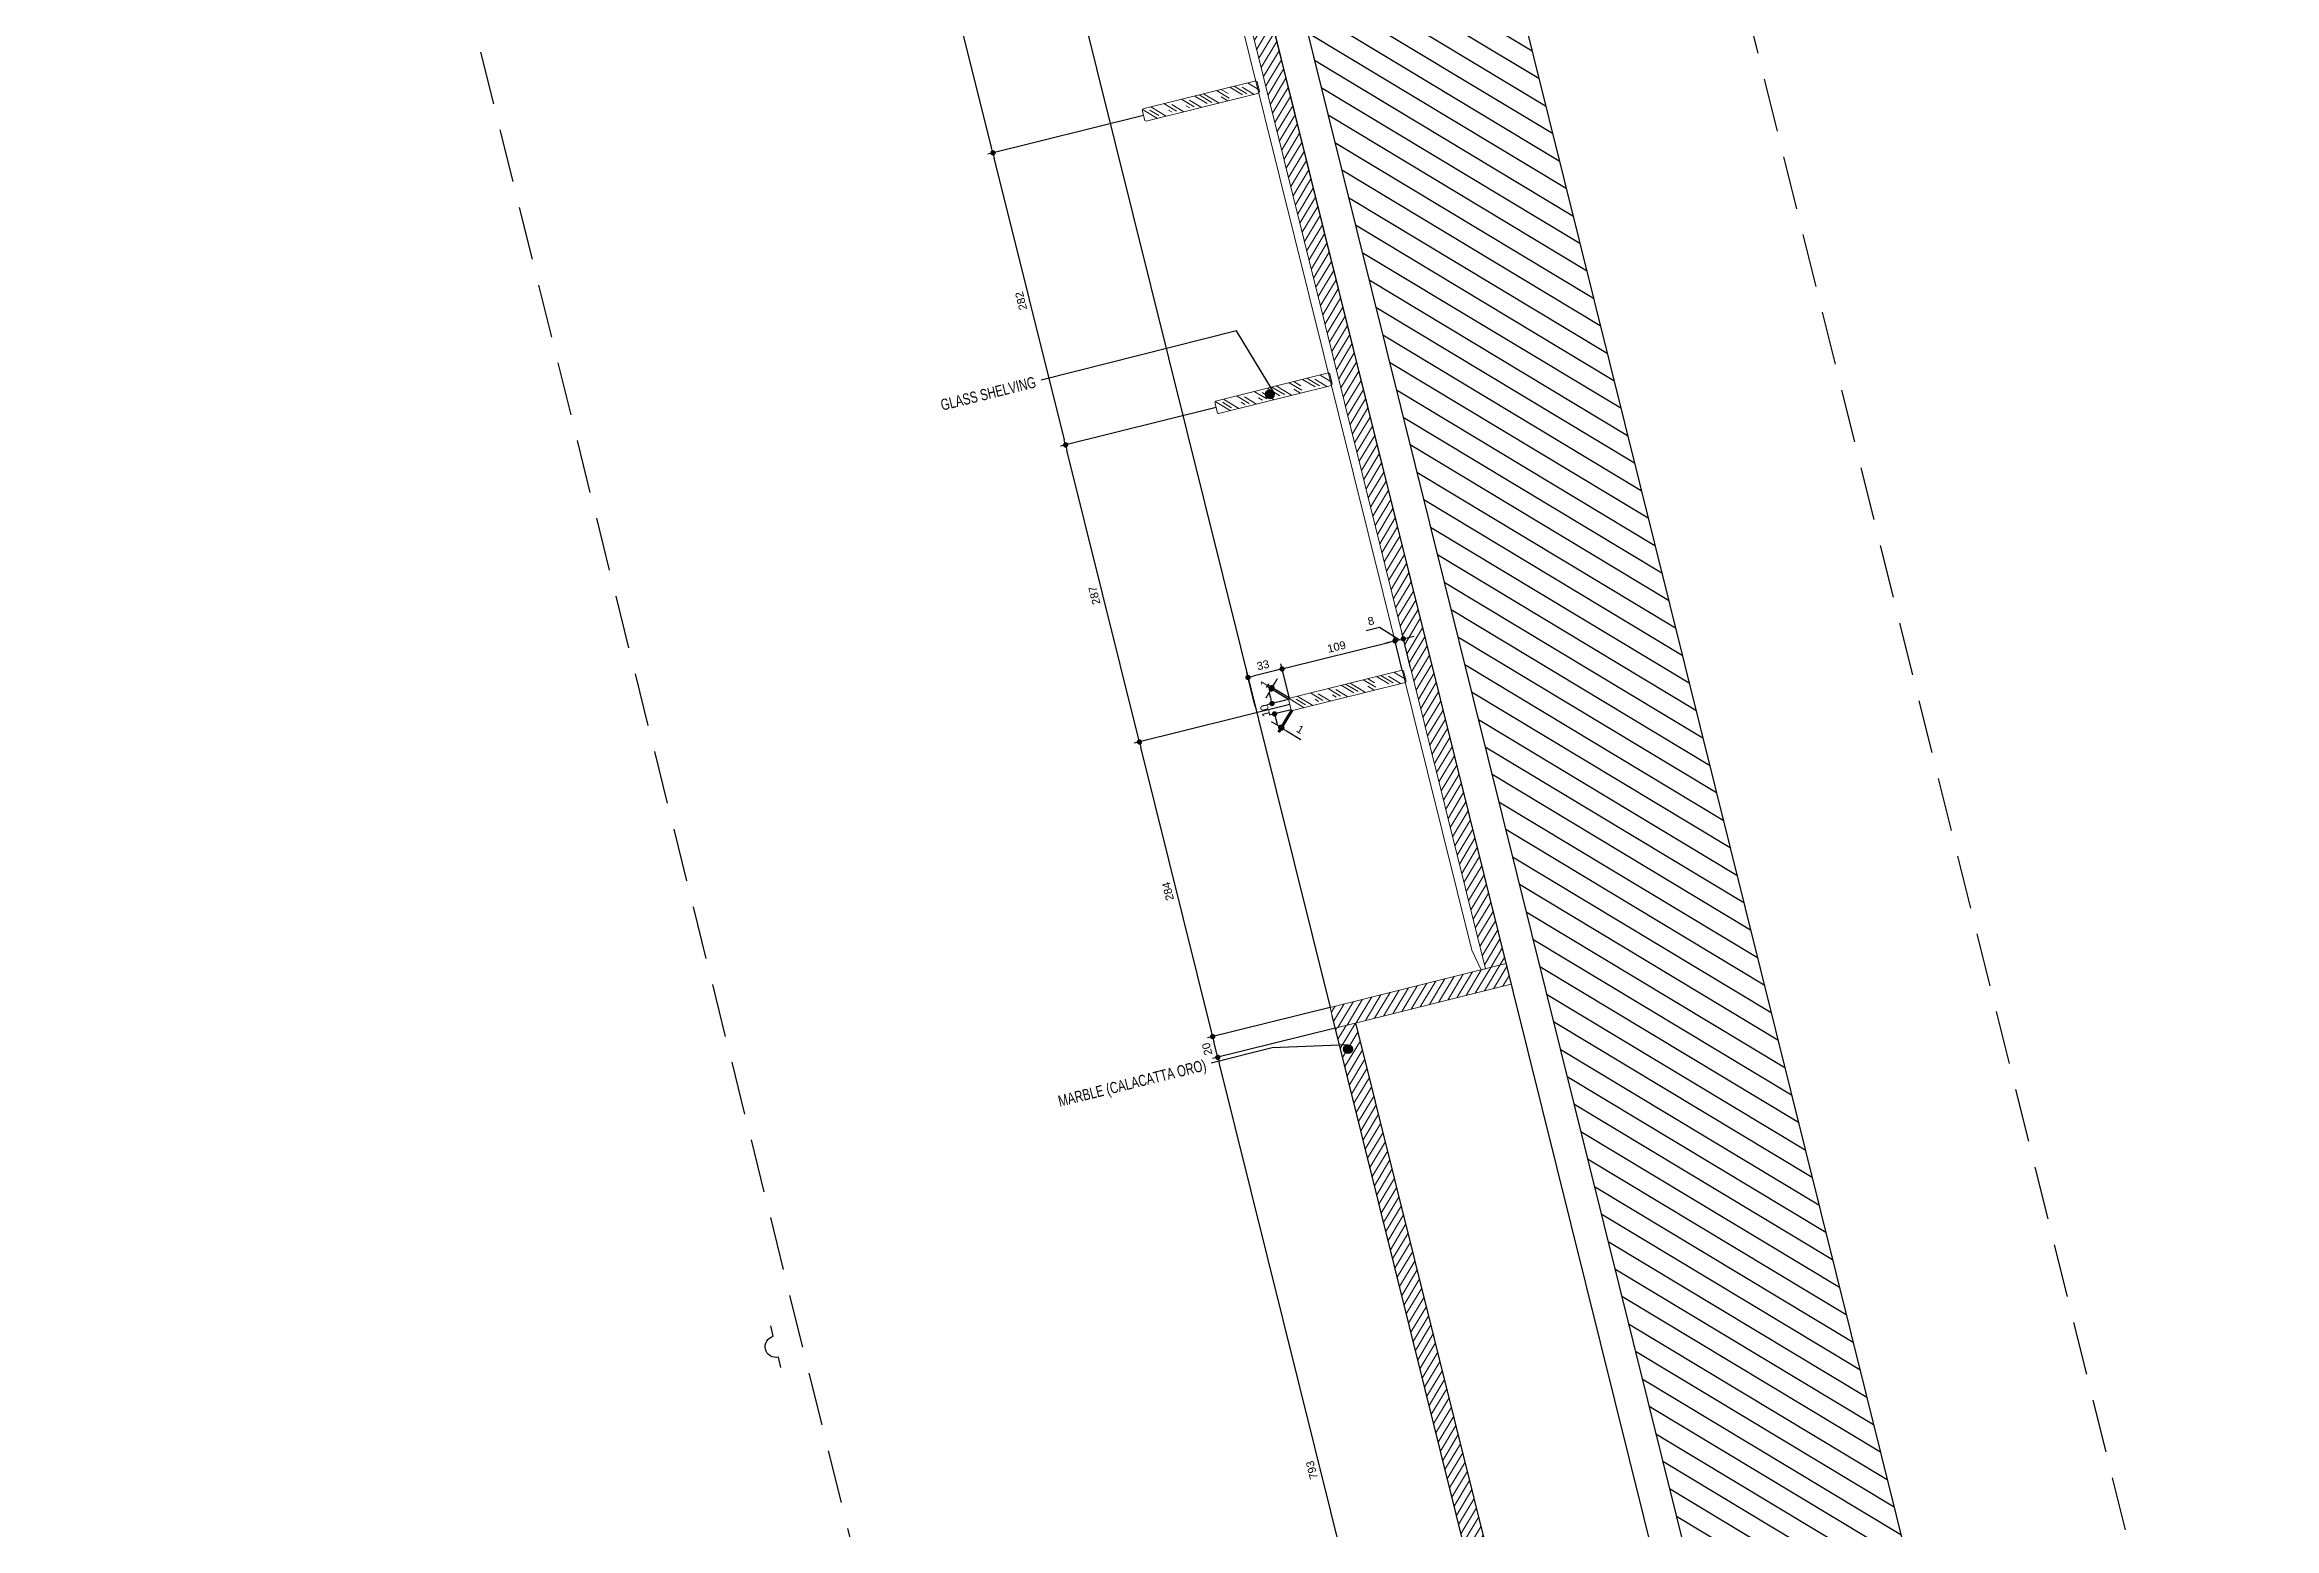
# Model space of a CAD drawing. Header units: inches. Extents: x 252212 to 296477, y 417293 to 492071.
# Drawn here: x 290390 to 292480, y 487940 to 489330 of the extents above; entities that cross this region are included whole.
import ezdxf

# ---------------------------------------------------------------- set-up
doc = ezdxf.new("R2010")
doc.units = ezdxf.units.IN
doc.header["$MEASUREMENT"] = 0
doc.linetypes.add('HIDDEN', pattern=[0.375, 0.25, -0.125])
for name, color, linetype in [('48-TITLE', 7, 'Continuous'), ('CQ spot detail elevation', 1, 'Continuous'), ('CQ SPOT DETAILS', 40, 'Continuous'), ('CQ text label', 3, 'Continuous'), ('Layer1', 1, 'Continuous'), ('Layer3', 7, 'Continuous'), ('Layer7', 8, 'Continuous'), ('TEXT 2', 1, 'Continuous')]:
    doc.layers.add(name, color=color, linetype=linetype)
for name, color, linetype, lineweight in [('Glass-Mirror', 4, 'Continuous', 0), ('GRC Hatch', 253, 'Continuous', 0), ('Marble', 6, 'Continuous', 0)]:
    doc.layers.add(name, color=color, linetype=linetype, lineweight=lineweight)
doc.styles.add('DIM 50', font='romans.shx', dxfattribs={"width": 0.75, "height": 100})
doc.styles.get("Standard").update_dxf_attribs({"font": 'arial.ttf'})
doc.dimstyles.new('chester 5', dxfattribs={"dimscale": 0.05, "dimtxt": 150, "dimasz": 100, "dimexe": 100, "dimexo": 0, "dimgap": 80, "dimtad": 1, "dimdec": 0, "dimzin": 0, "dimdsep": 46, "dimtxsty": 'Standard', "dimblk": 'DOT', "dimcen": 100, "dimclrd": 1, "dimclre": 1, "dimclrt": 3, "dimadec": 0, "dimazin": 0, "dimtfac": 1, "dimtdec": 0, "dimtofl": 0, "dimtmove": 0, "dimatfit": 3, "dimfxl": 1, "dimtolj": 1, "dimtzin": 0, "dimlwd": -1, "dimarcsym": 0})
doc.dimstyles.get("Standard").update_dxf_attribs({"dimtxt": 0.18, "dimasz": 0.18, "dimexe": 0.18, "dimexo": 0.0625, "dimgap": 0.09, "dimtad": 0, "dimtih": 1, "dimtoh": 1, "dimdec": 4, "dimzin": 0, "dimdsep": 46, "dimtxsty": 'Standard', "dimcen": 0.09, "dimadec": 0, "dimazin": 0, "dimtfac": 1, "dimtdec": 4, "dimtofl": 0, "dimtmove": 0, "dimatfit": 3, "dimfxl": 1, "dimtolj": 1, "dimtzin": 0, "dimarcsym": 0})
pattern_1 = [(45, (-39154.6824, -48912.3394), (-4.4194174, 4.4194174), [])]

# ---------------------------------------------------------------- blocks, each defined once
blk = doc.blocks.new('side')
at = {"layer": 'GRC Hatch'}
h = blk.add_hatch(dxfattribs=at)
h.set_pattern_fill('ANSI31', color=256, scale=50, angle=-13.9714, style=0)
h.set_pattern_definition(pattern_1)
h.paths.add_polyline_path([(150, 2434.7), (130, 2434.7), (130, 1013), (150, 1013)])
h = blk.add_hatch(dxfattribs=at)
h.set_pattern_fill('ANSI31', color=256, scale=50, angle=-13.9714, style=0)
h.set_pattern_definition(pattern_1)
h.paths.add_polyline_path([(150, 1013), (-20, 1013), (-20, 993), (150, 993)])
h = blk.add_hatch(dxfattribs=at)
h.set_pattern_fill('ANSI31', color=256, scale=50, angle=-13.9714, style=0)
h.set_pattern_definition([(45, (-117061.349, -46287.657), (-4.41941738, 4.41941738), [])])
h.paths.add_polyline_path([(-20, 993), (0, 993), (0, 0), (-20, 0)])
at = {"layer": 'Glass-Mirror', "lineweight": 0}
for p, q in [((122, 1033, 0), (122, 2414.7, 0)), ((122, 1033, 0), (126, 1013, 0)), ((130, 1013, 0), (126, 1013, 0))]:
    blk.add_line(p, q, dxfattribs=at)
at = {"layer": 'Glass-Mirror', "lineweight": 0, "elevation": 0}
for points in [[(123, 1861), (123, 1871), (122, 1872), (13, 1872), (12, 1871), (12, 1861), (13, 1860), (122, 1860)], [(123, 1579), (123, 1589), (122, 1590), (13, 1590), (12, 1589), (12, 1579), (13, 1578), (122, 1578)], [(123, 1292.3), (123, 1302.3), (122, 1303.3), (13, 1303.3), (12, 1302.3), (12, 1292.3), (13, 1291.3), (122, 1291.3)]]:
    blk.add_lwpolyline(points, close=True, dxfattribs=at)
at = {"layer": 'GRC Hatch', "linetype": 'Continuous'}
for p, q in [((24.1, 1860, 0), (12.6, 1871.6, 0)), ((26.1, 1862.3, 0), (19, 1869.4, 0)), ((32.6, 1860, 0), (20.6, 1872, 0)), ((43, 1862.3, 0), (33.3, 1872, 0)), ((38.8, 1862.3, 0), (36, 1865.1, 0)), ((49.6, 1860, 0), (40.2, 1869.4, 0)), ((60, 1862.3, 0), (50.3, 1872, 0)), ((55.8, 1862.3, 0), (52.9, 1865.1, 0)), ((66.5, 1860, 0), (57.2, 1869.4, 0)), ((72.7, 1862.3, 0), (63, 1872, 0)), ((77, 1862.3, 0), (67.3, 1872, 0)), ((83.5, 1860, 0), (71.5, 1872, 0)), ((93.9, 1862.3, 0), (84.2, 1872, 0)), ((92, 1860, 0), (86.9, 1865.1, 0)), ((93.9, 1866.6, 0), (88.5, 1872, 0)), ((106.7, 1862.3, 0), (97, 1872, 0)), ((110.9, 1862.3, 0), (101.2, 1872, 0)), ((117.4, 1860, 0), (108.1, 1869.4, 0)), ((123, 1863, 0), (113.9, 1872, 0)), ((24.1, 1578, 0), (12.6, 1589.6, 0)), ((32.6, 1578, 0), (20.6, 1590, 0)), ((43, 1580.3, 0), (33.3, 1590, 0)), ((60, 1580.3, 0), (50.3, 1590, 0)), ((72.7, 1580.3, 0), (63, 1590, 0)), ((77, 1580.3, 0), (67.3, 1590, 0)), ((83.5, 1578, 0), (71.5, 1590, 0)), ((93.9, 1580.3, 0), (84.2, 1590, 0)), ((93.9, 1584.5, 0), (88.5, 1590, 0)), ((106.7, 1580.3, 0), (97, 1590, 0)), ((110.9, 1580.3, 0), (101.2, 1590, 0)), ((123, 1580.9, 0), (113.9, 1590, 0)), ((26.1, 1580.3, 0), (19, 1587.4, 0)), ((38.8, 1580.3, 0), (36, 1583.1, 0)), ((49.6, 1578, 0), (40.2, 1587.4, 0)), ((55.8, 1580.3, 0), (52.9, 1583.1, 0)), ((66.5, 1578, 0), (57.2, 1587.4, 0)), ((92, 1578, 0), (86.9, 1583.1, 0)), ((117.4, 1578, 0), (108.1, 1587.4, 0)), ((24.1, 1291.3, 0), (12.6, 1302.9, 0)), ((26.1, 1293.6, 0), (19, 1300.7, 0)), ((32.6, 1291.3, 0), (20.6, 1303.3, 0)), ((43, 1293.6, 0), (33.3, 1303.3, 0)), ((38.8, 1293.6, 0), (36, 1296.5, 0)), ((49.6, 1291.3, 0), (40.2, 1300.7, 0)), ((60, 1293.6, 0), (50.3, 1303.3, 0)), ((55.8, 1293.6, 0), (52.9, 1296.5, 0)), ((66.5, 1291.3, 0), (57.2, 1300.7, 0)), ((72.7, 1293.6, 0), (63, 1303.3, 0)), ((77, 1293.6, 0), (67.3, 1303.3, 0)), ((83.5, 1291.3, 0), (71.5, 1303.3, 0)), ((93.9, 1293.6, 0), (84.2, 1303.3, 0)), ((92, 1291.3, 0), (86.9, 1296.5, 0)), ((93.9, 1297.9, 0), (88.5, 1303.3, 0)), ((106.7, 1293.6, 0), (97, 1303.3, 0)), ((110.9, 1293.6, 0), (101.2, 1303.3, 0)), ((117.4, 1291.3, 0), (108.1, 1300.7, 0)), ((123, 1294.3, 0), (113.9, 1303.3, 0))]:
    blk.add_line(p, q, dxfattribs=at)
at = {"layer": 'Layer1', "color": 6}
for p, q in [((-20, 0), (-20, 1005, 0)), ((0, 0), (0, 993, 0))]:
    blk.add_line(p, q, dxfattribs=at)
at = {"layer": 'Marble'}
blk.add_line((130, 1013, 0), (130, 2434.7, 0), dxfattribs=at)
at = {"layer": 'Marble', "elevation": 0}
blk.add_lwpolyline([(150, 1013), (-20, 1013), (-20, 993), (150, 993), (150, 2454.7), (-20, 2454.7), (-20, 2434.7), (150, 2434.7)], dxfattribs=at)
blk = doc.blocks.new('_Dot')
at = {"color": 0, "linetype": 'ByBlock', "lineweight": -2}
blk.add_line((-0.5, 0), (-1, 0), dxfattribs=at)
at = {"color": 0, "linetype": 'ByBlock', "const_width": 0.5}
blk.add_lwpolyline([(-0.25, 0, 1), (0.25, 0, 1)], format="xyb", close=True, dxfattribs=at)
blk = doc.blocks.new('*D225')
at = {"color": 1, "lineweight": -2, "ltscale": 0.1, "transparency": 16777216}
for p, q in [((291557, 488711.9), (291411.1, 488675.7)), ((291594.6, 488428.3), (291479.8, 488399.7))]:
    blk.add_line(p, q, dxfattribs=at)
at = {"color": 1, "ltscale": 0.1, "transparency": 16777216}
blk.add_line((291483.4, 488405.8), (291417.2, 488672), dxfattribs=at)
at = {"layer": 'Defpoints', "color": 0, "ltscale": 0.1, "transparency": 16777216}
for p in [(291557, 488711.9, 0), (291416, 488676.9), (291594.6, 488428.3, 0)]:
    blk.add_point(p, dxfattribs=at)
at = {"color": 1, "ltscale": 0.1, "transparency": 16777216, "xscale": 5, "yscale": 5, "zscale": 5}
for p, rotation in [((291416, 488676.9), 103.9714232829857), ((291484.6, 488400.9), 283.9714232829857)]:
    blk.add_blockref('_Dot', p, dxfattribs=dict(at, rotation=rotation))
at = {"color": 3, "ltscale": 0.1, "transparency": 16777216, "insert": (291442.7, 488537), "char_height": 7.5, "attachment_point": 5, "rotation": 103.9714}
blk.add_mtext('\\A1;284', dxfattribs=at)
blk = doc.blocks.new('*D226')
at = {"color": 1, "lineweight": -2, "ltscale": 0.1, "transparency": 16777216}
for p, q in [((291487.8, 488990.1), (291341.9, 488953.8)), ((291557, 488711.9), (291411.1, 488675.7))]:
    blk.add_line(p, q, dxfattribs=at)
at = {"color": 1, "ltscale": 0.1, "transparency": 16777216}
blk.add_line((291414.8, 488681.7), (291348, 488950.2), dxfattribs=at)
at = {"layer": 'Defpoints', "color": 0, "ltscale": 0.1, "transparency": 16777216}
for p in [(291487.8, 488990.1, 0), (291346.8, 488955.1), (291557, 488711.9, 0)]:
    blk.add_point(p, dxfattribs=at)
at = {"color": 1, "ltscale": 0.1, "transparency": 16777216, "xscale": 5, "yscale": 5, "zscale": 5}
for p, rotation in [((291346.8, 488955.1), 103.9714232829857), ((291416, 488676.9), 283.9714232829857)]:
    blk.add_blockref('_Dot', p, dxfattribs=dict(at, rotation=rotation))
at = {"color": 3, "ltscale": 0.1, "transparency": 16777216, "insert": (291373.8, 488814.1), "char_height": 7.5, "attachment_point": 5, "rotation": 103.9714}
blk.add_mtext('\\A1;287', dxfattribs=at)
blk = doc.blocks.new('*D227')
at = {"color": 1, "lineweight": -2, "ltscale": 0.1, "transparency": 16777216}
for p, q in [((291419.7, 489263.8), (291273.8, 489227.5)), ((291487.8, 488990.1), (291341.9, 488953.8))]:
    blk.add_line(p, q, dxfattribs=at)
at = {"color": 1, "ltscale": 0.1, "transparency": 16777216}
blk.add_line((291345.6, 488959.9), (291279.9, 489223.9), dxfattribs=at)
at = {"layer": 'Defpoints', "color": 0, "ltscale": 0.1, "transparency": 16777216}
for p in [(291419.7, 489263.8, 0), (291278.7, 489228.7), (291487.8, 488990.1, 0)]:
    blk.add_point(p, dxfattribs=at)
at = {"color": 1, "ltscale": 0.1, "transparency": 16777216, "xscale": 5, "yscale": 5, "zscale": 5}
for p, rotation in [((291278.7, 489228.7), 103.9714232829857), ((291346.8, 488955.1), 283.9714232829857)]:
    blk.add_blockref('_Dot', p, dxfattribs=dict(at, rotation=rotation))
at = {"color": 3, "ltscale": 0.1, "transparency": 16777216, "insert": (291305.1, 489090), "char_height": 7.5, "attachment_point": 5, "rotation": 103.9714}
blk.add_mtext('\\A1;282', dxfattribs=at)
blk = doc.blocks.new('*D228')
at = {"color": 1, "lineweight": -2, "ltscale": 0.1, "transparency": 16777216}
for p, q in [((291351, 489539.7), (291205.2, 489503.4)), ((291419.7, 489263.8), (291273.8, 489227.5))]:
    blk.add_line(p, q, dxfattribs=at)
at = {"color": 1, "ltscale": 0.1, "transparency": 16777216}
blk.add_line((291277.5, 489233.6), (291211.2, 489499.8), dxfattribs=at)
at = {"layer": 'Defpoints', "color": 0, "ltscale": 0.1, "transparency": 16777216}
for p in [(291351, 489539.7, 0), (291210, 489504.6), (291419.7, 489263.8, 0)]:
    blk.add_point(p, dxfattribs=at)
at = {"color": 1, "ltscale": 0.1, "transparency": 16777216, "xscale": 5, "yscale": 5, "zscale": 5}
for p, rotation in [((291210, 489504.6), 103.9714232829857), ((291278.7, 489228.7), 283.9714232829857)]:
    blk.add_blockref('_Dot', p, dxfattribs=dict(at, rotation=rotation))
at = {"color": 3, "ltscale": 0.1, "transparency": 16777216, "insert": (291236.7, 489364.8), "char_height": 7.5, "attachment_point": 5, "rotation": 103.9714}
blk.add_mtext('\\A1;284', dxfattribs=at)
blk = doc.blocks.new('*D281')
at = {"color": 1, "lineweight": -2, "ltscale": 0.1, "transparency": 16777216}
for p, q in [((291599.4, 488408.9), (291484.6, 488380.3)), ((291790.9, 487639.3), (291676.1, 487610.8))]:
    blk.add_line(p, q, dxfattribs=at)
at = {"color": 1, "ltscale": 0.1, "transparency": 16777216}
blk.add_line((291679.7, 487616.8), (291490.7, 488376.7), dxfattribs=at)
at = {"layer": 'Defpoints', "color": 0, "ltscale": 0.1, "transparency": 16777216}
for p in [(291599.4, 488408.9), (291489.4, 488381.5), (291790.9, 487639.3)]:
    blk.add_point(p, dxfattribs=at)
at = {"color": 1, "ltscale": 0.1, "transparency": 16777216, "xscale": 5, "yscale": 5, "zscale": 5}
for p, rotation in [((291489.4, 488381.5), 103.9714232829857), ((291680.9, 487612), 283.9714232829857)]:
    blk.add_blockref('_Dot', p, dxfattribs=dict(at, rotation=rotation))
at = {"color": 3, "ltscale": 0.1, "transparency": 16777216, "insert": (291577.6, 487994.9), "char_height": 7.5, "attachment_point": 5, "rotation": 103.9714}
blk.add_mtext('\\A1;793', dxfattribs=at)
blk = doc.blocks.new('*D282')
at = {"color": 1, "lineweight": -2, "ltscale": 0.1, "transparency": 16777216}
for p, q in [((291594.6, 488428.3), (291479.8, 488399.7)), ((291599.4, 488408.9), (291484.6, 488380.3))]:
    blk.add_line(p, q, dxfattribs=at)
at = {"color": 1, "ltscale": 0.1, "transparency": 16777216}
blk.add_line((291488.2, 488386.4), (291485.8, 488396.1), dxfattribs=at)
at = {"layer": 'Defpoints', "color": 0, "ltscale": 0.1, "transparency": 16777216}
for p in [(291594.6, 488428.3, 0), (291599.4, 488408.9, 0), (291484.6, 488400.9)]:
    blk.add_point(p, dxfattribs=at)
at = {"color": 1, "ltscale": 0.1, "transparency": 16777216, "xscale": 5, "yscale": 5, "zscale": 5}
for p, rotation in [((291484.6, 488400.9), 103.9714232829857), ((291489.4, 488381.5), 283.9714232829857)]:
    blk.add_blockref('_Dot', p, dxfattribs=dict(at, rotation=rotation))
at = {"color": 3, "ltscale": 0.1, "transparency": 16777216, "insert": (291479.4, 488389.3), "char_height": 7.5, "attachment_point": 5, "rotation": 103.9714}
blk.add_mtext('\\A1;20', dxfattribs=at)
blk = doc.blocks.new('*D283')
at = {"color": 1, "ltscale": 0.1, "transparency": 16777216}
for p, q in [((291539, 488717.8), (291537.8, 488722.6)), ((291543.8, 488698.4), (291545, 488693.5))]:
    blk.add_line(p, q, dxfattribs=at)
at = {"color": 1, "lineweight": -2, "ltscale": 0.1, "transparency": 16777216}
for p, q in [((291555.8, 488716.8), (291535.3, 488711.7)), ((291558.2, 488707.1), (291537.7, 488702))]:
    blk.add_line(p, q, dxfattribs=at)
at = {"layer": 'Defpoints', "color": 0, "ltscale": 0.1, "transparency": 16777216}
for p in [(291540.2, 488712.9), (291555.8, 488716.8, 0), (291558.2, 488707.1, 0)]:
    blk.add_point(p, dxfattribs=at)
at = {"color": 1, "ltscale": 0.1, "transparency": 16777216, "xscale": 5, "yscale": 5, "zscale": 5}
for p, rotation in [((291540.2, 488712.9), 283.9714232829857), ((291542.6, 488703.2), 103.9714232829857)]:
    blk.add_blockref('_Dot', p, dxfattribs=dict(at, rotation=rotation))
at = {"color": 3, "ltscale": 0.1, "transparency": 16777216, "insert": (291533.8, 488706.2), "char_height": 7.5, "attachment_point": 5, "rotation": 103.9714}
blk.add_mtext('\\A1;10', dxfattribs=at)
blk = doc.blocks.new('*D284')
at = {"color": 1, "ltscale": 0.1, "transparency": 16777216}
for p, q in [((291536.9, 488722.3), (291534.3, 488718)), ((291542.8, 488732.1), (291545.3, 488736.4))]:
    blk.add_line(p, q, dxfattribs=at)
at = {"color": 1, "lineweight": -2, "ltscale": 0.1, "transparency": 16777216}
for p, q in [((291555.8, 488716.8), (291535.2, 488729.2)), ((291556.5, 488718), (291535.9, 488730.4))]:
    blk.add_line(p, q, dxfattribs=at)
at = {"layer": 'Defpoints', "color": 0, "ltscale": 0.1, "transparency": 16777216}
for p in [(291540.2, 488727.8), (291555.8, 488716.8, 0), (291556.5, 488718, 0)]:
    blk.add_point(p, dxfattribs=at)
at = {"color": 1, "ltscale": 0.1, "transparency": 16777216, "xscale": 5, "yscale": 5, "zscale": 5}
for p, rotation in [((291539.5, 488726.6), 58.97142328298571), ((291540.2, 488727.8), 238.9714232829857)]:
    blk.add_blockref('_Dot', p, dxfattribs=dict(at, rotation=rotation))
at = {"color": 3, "ltscale": 0.1, "transparency": 16777216, "insert": (291533.2, 488731.2), "char_height": 7.5, "attachment_point": 5, "rotation": 58.9714}
blk.add_mtext('\\A1;1', dxfattribs=at)
blk = doc.blocks.new('*D285')
at = {"color": 1, "lineweight": -2, "ltscale": 0.1, "transparency": 16777216}
for p, q in [((291558.2, 488707.1), (291545.7, 488686.4)), ((291559.4, 488706.4), (291546.9, 488685.7))]:
    blk.add_line(p, q, dxfattribs=at)
at = {"color": 1, "ltscale": 0.1, "transparency": 16777216}
for p, q in [((291544, 488693.3), (291539.7, 488695.8)), ((291553.8, 488687.4), (291567.3, 488679.3))]:
    blk.add_line(p, q, dxfattribs=at)
at = {"layer": 'Defpoints', "color": 0, "ltscale": 0.1, "transparency": 16777216}
for p in [(291558.2, 488707.1), (291559.4, 488706.4, 0), (291549.5, 488690)]:
    blk.add_point(p, dxfattribs=at)
at = {"color": 1, "ltscale": 0.1, "transparency": 16777216, "xscale": 5, "yscale": 5, "zscale": 5}
for p, rotation in [((291548.3, 488690.7), 328.9714232729805), ((291549.5, 488690), 148.9714232729806)]:
    blk.add_blockref('_Dot', p, dxfattribs=dict(at, rotation=rotation))
at = {"color": 3, "ltscale": 0.1, "transparency": 16777216, "insert": (291566.7, 488688.7), "char_height": 7.5, "attachment_point": 5, "rotation": 328.9714}
blk.add_mtext('\\A1;1', dxfattribs=at)
blk = doc.blocks.new('*D286')
at = {"color": 1, "ltscale": 0.1, "transparency": 16777216}
blk.add_line((291554.6, 488746.5), (291650.6, 488770.4), dxfattribs=at)
at = {"color": 1, "lineweight": -2, "ltscale": 0.1, "transparency": 16777216}
for p, q in [((291662.3, 488744.3), (291654.3, 488776.4)), ((291556.5, 488718), (291548.5, 488750.1))]:
    blk.add_line(p, q, dxfattribs=at)
at = {"layer": 'Defpoints', "color": 0, "ltscale": 0.1, "transparency": 16777216}
for p in [(291655.5, 488771.6), (291662.3, 488744.3, 0), (291556.5, 488718)]:
    blk.add_point(p, dxfattribs=at)
at = {"color": 1, "ltscale": 0.1, "transparency": 16777216, "xscale": 5, "yscale": 5, "zscale": 5}
for p, rotation in [((291655.5, 488771.6), 13.9714232829857), ((291549.7, 488745.3), 193.9714232829857)]:
    blk.add_blockref('_Dot', p, dxfattribs=dict(at, rotation=rotation))
at = {"color": 3, "ltscale": 0.1, "transparency": 16777216, "insert": (291600.7, 488766), "char_height": 7.5, "attachment_point": 5, "rotation": 13.9714}
blk.add_mtext('\\A1;109', dxfattribs=at)
blk = doc.blocks.new('*D287')
at = {"color": 1, "ltscale": 0.1, "transparency": 16777216}
for p, q in [((291641, 488784.2), (291628.5, 488781)), ((291659.4, 488772.5), (291641, 488784.2)), ((291650.6, 488770.4), (291645.8, 488769.2)), ((291655.5, 488771.6), (291663.3, 488773.5)), ((291668.1, 488774.7), (291673, 488775.9))]:
    blk.add_line(p, q, dxfattribs=at)
at = {"color": 1, "lineweight": -2, "ltscale": 0.1, "transparency": 16777216}
for p, q in [((291662.3, 488744.3), (291654.3, 488776.4)), ((291670, 488746.3), (291662.1, 488778.4))]:
    blk.add_line(p, q, dxfattribs=at)
at = {"layer": 'Defpoints', "color": 0, "ltscale": 0.1, "transparency": 16777216}
for p in [(291663.3, 488773.5), (291662.3, 488744.3, 0), (291670, 488746.3, 0)]:
    blk.add_point(p, dxfattribs=at)
at = {"color": 1, "ltscale": 0.1, "transparency": 16777216, "xscale": 5, "yscale": 5, "zscale": 5}
for p, rotation in [((291655.5, 488771.6), 13.9714232829857), ((291663.3, 488773.5), 193.9714232829857)]:
    blk.add_blockref('_Dot', p, dxfattribs=dict(at, rotation=rotation))
at = {"color": 3, "ltscale": 0.1, "transparency": 16777216, "insert": (291632.9, 488790.2), "char_height": 7.5, "attachment_point": 5, "rotation": 13.9714}
blk.add_mtext('\\A1;8', dxfattribs=at)
blk = doc.blocks.new('*D288')
at = {"color": 1, "lineweight": -2, "ltscale": 0.1, "transparency": 16777216}
for p, q in [((291524.5, 488710), (291516.5, 488742.1)), ((291556.5, 488718), (291548.5, 488750.1))]:
    blk.add_line(p, q, dxfattribs=at)
at = {"color": 1, "ltscale": 0.1, "transparency": 16777216}
blk.add_line((291544.9, 488744), (291522.6, 488738.5), dxfattribs=at)
at = {"layer": 'Defpoints', "color": 0, "ltscale": 0.1, "transparency": 16777216}
for p in [(291517.7, 488737.3), (291524.5, 488710, 0), (291556.5, 488718)]:
    blk.add_point(p, dxfattribs=at)
at = {"color": 1, "ltscale": 0.1, "transparency": 16777216, "xscale": 5, "yscale": 5, "zscale": 5}
for p, rotation in [((291549.7, 488745.3), 13.9714232829857), ((291517.7, 488737.3), 193.9714232829857)]:
    blk.add_blockref('_Dot', p, dxfattribs=dict(at, rotation=rotation))
at = {"color": 3, "ltscale": 0.1, "transparency": 16777216, "insert": (291531.8, 488748.9), "char_height": 7.5, "attachment_point": 5, "rotation": 13.9714}
blk.add_mtext('\\A1;33', dxfattribs=at)
blk = doc.blocks.new('DOT')
at = {"layer": '48-TITLE'}
h = blk.add_hatch(color=256, dxfattribs=at)
h.dxf.hatch_style = 1
edge = h.paths.add_edge_path()
edge.add_arc((0, -1.03), 1.03, 0, 360)
blk.add_circle((0, -1.03), 1.03, dxfattribs=at)

msp = doc.modelspace()

# ---------------------------------------------------------------- hatches: boundary and pattern name
at = {"layer": 'Layer7'}
h = msp.add_hatch(dxfattribs=at)
h.set_pattern_fill('ANSI31,_O', color=8, scale=150, angle=13.9714)
h.set_pattern_definition([(148.97142, (302406.03, 492518.404), (9.664979, 16.067068), [])])
h.paths.add_polyline_path([(288405.8, 490867.6), (288599.9, 490915.9), (289626, 486791.6), (289431.9, 486743.3)])
h.paths.add_polyline_path([(291031.3, 491520.8), (291225.3, 491569.1), (292251.5, 487444.8), (292057.4, 487396.5)])

# ---------------------------------------------------------------- linework, layer by layer
msp.add_line((291251.3, 489807.9, 0), (291594.6, 488428.3, 0))
at = {"layer": 'CQ spot detail elevation', "color": 3, "linetype": 'HIDDEN', "ltscale": 200, "elevation": 0}
msp.add_lwpolyline([(290532, 490395.3), (291657.5, 490680.5), (292479.6, 487376.4), (291354.1, 487091.1)], close=True, dxfattribs=at)
at = {"layer": 'Layer1'}
msp.add_line((291002.2, 491513.5, 0), (292004.1, 487486.3, 0), dxfattribs=at)
at = {"layer": 'Layer3'}
for p, q in [((291165, 491811.7, 0), (292299.7, 487250.7, 0)), ((291031.3, 491520.8, 0), (292057.4, 487396.5, 0))]:
    msp.add_line(p, q, dxfattribs=at)
at = {"layer": 'TEXT 2', "color": 8, "ltscale": 3000, "elevation": 0}
msp.add_lwpolyline([(291080, 488091.1), (291077.6, 488100.8, -0.417323), (291065.5, 488108.1, -0.406322), (291072.8, 488120.2), (291070.4, 488129.9)], format="xyb", dxfattribs=at)

# ---------------------------------------------------------------- block references
at = {"rotation": 13.97142328298641}
msp.add_blockref('side', (291858.6, 487450.1, 0), dxfattribs=at)

# ---------------------------------------------------------------- texts
at = {"layer": 'CQ text label', "ltscale": 500, "char_height": 10.5, "width": 2801.088, "attachment_point": 1, "rotation": 13.9714, "style": 'DIM 50'}
for s, insert in [('\\pxqr;{\\fCityBlueprint|b0|i0|c2|p2;GLASS SHELVING}', (288599.1, 488343.1, 0)), ('\\pxqr;{\\fCityBlueprint|b0|i0|c2|p2;MARBLE (CALACATTA ORO) }', (288758.6, 487703.4, 0))]:
    msp.add_mtext(s, dxfattribs=dict(at, insert=insert))

# ---------------------------------------------------------------- dimensions: what is measured, and where the dimension line sits
at = {"color": 2, "ltscale": 0.1}
for base, p1, p2, angle, picture, middle in [((291210, 489504.6, 0), (291419.7, 489263.8, 0), (291351, 489539.7, 0), 103.9714, '*D228', (291236.7, 489364.8, 0)), ((291278.7, 489228.7, 0), (291487.8, 488990.1, 0), (291419.7, 489263.8, 0), 103.9714, '*D227', (291305.1, 489090, 0)), ((291346.8, 488955.1, 0), (291557, 488711.9, 0), (291487.8, 488990.1, 0), 103.9714, '*D226', (291373.8, 488814.1, 0)), ((291655.5, 488771.6, 0), (291556.5, 488718, 0), (291662.3, 488744.3, 0), 13.9714, '*D286', (291600.7, 488766, 0)), ((291517.7, 488737.3, 0), (291556.5, 488718, 0), (291524.5, 488710, 0), 13.9714, '*D288', (291531.8, 488748.9, 0)), ((291416, 488676.9, 0), (291594.6, 488428.3, 0), (291557, 488711.9, 0), 103.9714, '*D225', (291442.7, 488537, 0)), ((291489.4, 488381.5, 0), (291790.9, 487639.3, 0), (291599.4, 488408.9, 0), 103.9714, '*D281', (291577.6, 487994.9, 0))]:
    dim = msp.add_linear_dim(base=base, p1=p1, p2=p2, angle=angle, dimstyle='chester 5', dxfattribs=at)
    dim.commit()
    dim.dimension.update_dxf_attribs({"geometry": picture, "text_midpoint": middle})
dim = msp.add_linear_dim(base=(291663.3, 488773.5, 0), p1=(291662.3, 488744.3, 0), p2=(291670, 488746.3, 0), angle=13.9714, dimstyle='chester 5', override={"dimtmove": 1}, dxfattribs=at)
dim.commit()
dim.dimension.update_dxf_attribs({"geometry": '*D287', "text_midpoint": (291637.2, 488783.2, 0), "dimtype": 160})
for base, p1, p2, angle, picture, middle, dimtype in [((291540.2, 488727.8, 0), (291555.8, 488716.8, 0), (291556.5, 488718, 0), 58.9714, '*D284', (291539.8, 488727.2, 0), 161), ((291540.2, 488712.9, 0), (291558.2, 488707.1, 0), (291555.8, 488716.8, 0), 103.9714, '*D283', (291541.4, 488708.1, 0), 160)]:
    dim = msp.add_linear_dim(base=base, p1=p1, p2=p2, angle=angle, dimstyle='chester 5', dxfattribs=at)
    dim.commit()
    dim.dimension.update_dxf_attribs({"geometry": picture, "text_midpoint": middle, "dimtype": dimtype})
dim = msp.add_aligned_dim(p1=(291558.2, 488707.1, 0), p2=(291559.4, 488706.4, 0), distance=-19.2, dimstyle='chester 5', dxfattribs=at)
dim.commit()
dim.dimension.update_dxf_attribs({"geometry": '*D285', "text_midpoint": (291566.7, 488688.7, 0)})
dim = msp.add_linear_dim(base=(291484.6, 488400.9, 0), p1=(291599.4, 488408.9, 0), p2=(291594.6, 488428.3, 0), angle=103.9714, dimstyle='chester 5', override={"dimtmove": 1}, dxfattribs=at)
dim.commit()
dim.dimension.update_dxf_attribs({"geometry": '*D282', "text_midpoint": (291479.4, 488389.3, 0)})

# ---------------------------------------------------------------- leaders
at = {"layer": 'CQ SPOT DETAILS', "color": 1}
for points in [[(291541.7, 489004.7, 0), (291506.8, 489062, 0), (291323.8, 489015.9, 0)], [(291611.3, 488393.3, 0), (291540.3, 488390.5, 0), (291483.3, 488376.2, 0)]]:
    msp.add_leader(points, dimstyle='Standard', override={"dimasz": 4, "dimldrblk": 'Dot', "dimfxl": 0.1, "dimarcsym": 2}, dxfattribs=at)

doc.saveas('drawing.dxf')
